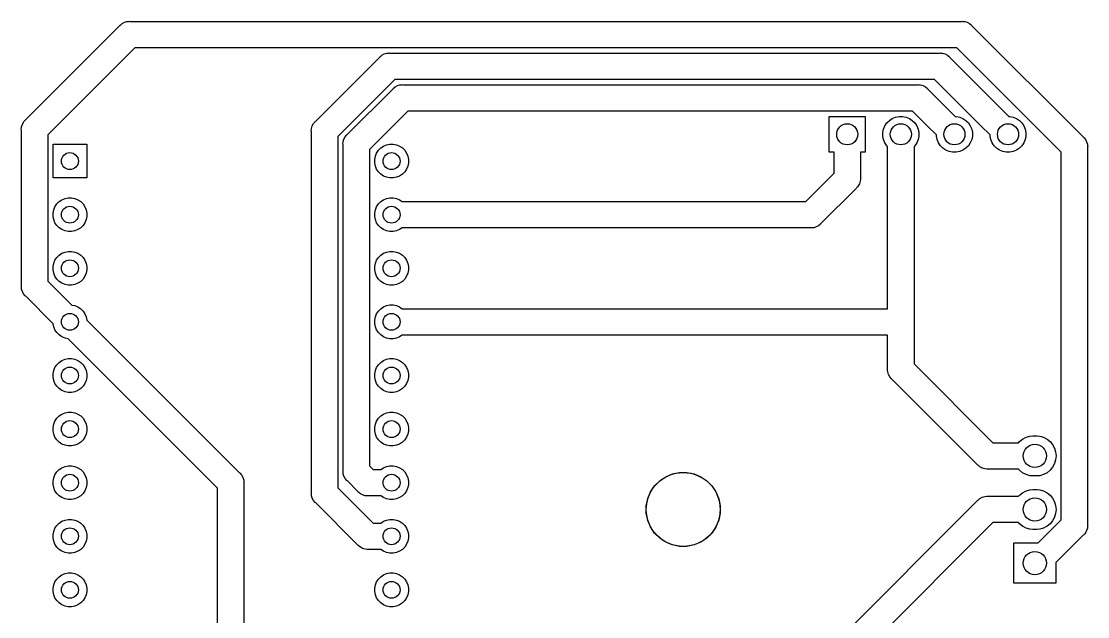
# Model space of a CAD drawing. Extents: x 146.1 to 198.1, y -114.3 to -60.7.
# Drawn here: x 147.6 to 198.1, y -88.9 to -60.7 of the extents above; entities that cross this region are included whole.
import ezdxf

# ---------------------------------------------------------------- set-up
doc = ezdxf.new("R2010")
doc.units = 0
doc.layers.add('BLACK', color=7, linetype='CONTINUOUS')

msp = doc.modelspace()

# ---------------------------------------------------------------- linework, layer by layer
at = {"layer": 'BLACK', "linetype": 'CONTINUOUS'}
for p, q in [((147.765, -65.3463), (152.216, -60.8947)), ((152.216, -60.8947), (152.236, -60.8709)), ((152.236, -60.8709), (152.284, -60.8317)), ((152.284, -60.8317), (152.331, -60.7928)), ((152.331, -60.7928), (152.44, -60.7348)), ((152.44, -60.7348), (152.557, -60.699)), ((152.44, -60.7348), (152.44, -60.7348)), ((152.557, -60.699), (152.649, -60.69)), ((152.649, -60.69), (152.68, -60.687)), ((152.649, -60.69), (152.649, -60.69)), ((152.68, -60.687), (152.711, -60.69)), ((152.711, -60.69), (192.107, -60.69)), ((192.107, -60.69), (192.138, -60.687)), ((192.138, -60.687), (192.169, -60.69)), ((192.169, -60.69), (192.169, -60.69)), ((192.169, -60.69), (192.261, -60.699)), ((192.261, -60.699), (192.378, -60.7348)), ((192.378, -60.7348), (192.487, -60.7928)), ((192.487, -60.7928), (192.582, -60.8709)), ((192.582, -60.8709), (192.602, -60.8948)), ((192.602, -60.8948), (197.875, -66.1684)), ((152.939, -61.94), (148.81, -66.0689)), ((191.879, -61.94), (152.939, -61.94)), ((196.83, -66.8909), (191.879, -61.94)), ((161.505, -65.421), (164.531, -62.3948)), ((164.531, -62.3948), (164.551, -62.3709)), ((164.551, -62.3709), (164.598, -62.3317)), ((164.598, -62.3317), (164.646, -62.2928)), ((164.646, -62.2928), (164.754, -62.2348)), ((164.754, -62.2348), (164.872, -62.199)), ((164.754, -62.2348), (164.754, -62.2348)), ((164.872, -62.199), (164.964, -62.19)), ((164.964, -62.19), (164.995, -62.187)), ((164.964, -62.19), (164.964, -62.19)), ((164.995, -62.187), (165.025, -62.19)), ((165.025, -62.19), (191.054, -62.19)), ((191.054, -62.19), (191.085, -62.187)), ((191.085, -62.187), (191.116, -62.19)), ((191.116, -62.19), (191.116, -62.19)), ((191.116, -62.19), (191.208, -62.199)), ((191.208, -62.199), (191.325, -62.2348)), ((191.325, -62.2348), (191.434, -62.2928)), ((191.434, -62.2928), (191.529, -62.3709)), ((191.529, -62.3709), (191.549, -62.3948)), ((191.549, -62.3948), (193.924, -64.7698)), ((165.254, -63.44), (162.55, -66.1436)), ((190.826, -63.44), (165.254, -63.44)), ((193.04, -65.6537), (190.826, -63.44)), ((163.005, -66.0423), (165.152, -63.8948)), ((165.152, -63.8948), (165.172, -63.8709)), ((165.172, -63.8709), (165.267, -63.7928)), ((165.267, -63.7928), (165.376, -63.7348)), ((165.376, -63.7348), (165.493, -63.699)), ((165.493, -63.699), (165.585, -63.69)), ((165.585, -63.69), (165.616, -63.687)), ((165.585, -63.69), (165.585, -63.69)), ((165.616, -63.687), (165.647, -63.69)), ((165.647, -63.69), (190.014, -63.69)), ((190.014, -63.69), (190.045, -63.687)), ((190.045, -63.687), (190.076, -63.69)), ((190.076, -63.69), (190.076, -63.69)), ((190.076, -63.69), (190.168, -63.699)), ((190.168, -63.699), (190.285, -63.7348)), ((190.285, -63.7348), (190.394, -63.7928)), ((190.394, -63.7928), (190.489, -63.8709)), ((190.489, -63.8709), (190.509, -63.8948)), ((190.509, -63.8948), (191.384, -64.7698)), ((165.875, -64.94), (164.05, -66.7649)), ((189.786, -64.94), (165.875, -64.94)), ((190.5, -65.6537), (189.786, -64.94)), ((191.384, -64.7698), (191.384, -64.7698)), ((191.384, -64.7698), (191.804, -65.19)), ((193.924, -64.7698), (193.924, -64.7698)), ((193.924, -64.7698), (194.344, -65.19)), ((147.569, -65.6875), (147.605, -65.5697)), ((147.605, -65.5697), (147.663, -65.4611)), ((147.663, -65.4611), (147.68, -65.4406)), ((147.68, -65.4406), (147.741, -65.3659)), ((147.741, -65.3659), (147.765, -65.3463)), ((161.309, -65.7622), (161.345, -65.6443)), ((161.345, -65.6443), (161.403, -65.5358)), ((161.403, -65.5358), (161.461, -65.4644)), ((161.461, -65.4644), (161.481, -65.4406)), ((161.481, -65.4406), (161.505, -65.421)), ((185.84, -66.89), (185.84, -65.19)), ((185.84, -65.19), (187.54, -65.19)), ((187.54, -65.19), (187.54, -66.89)), ((188.413, -65.7921), (188.477, -65.6374)), ((188.477, -65.6374), (188.57, -65.4982)), ((188.57, -65.4982), (188.688, -65.3798)), ((188.688, -65.3798), (188.827, -65.2867)), ((188.827, -65.2867), (188.982, -65.2227)), ((188.982, -65.2227), (189.146, -65.19)), ((189.146, -65.19), (189.314, -65.19)), ((189.314, -65.19), (189.478, -65.2227)), ((189.478, -65.2227), (189.633, -65.2867)), ((189.633, -65.2867), (189.772, -65.3798)), ((189.772, -65.3798), (189.89, -65.4982)), ((189.89, -65.4982), (189.983, -65.6374)), ((189.983, -65.6374), (190.047, -65.7921)), ((190.92, -66.0739), (190.5, -65.6537)), ((190.5, -65.6537), (190.5, -65.6537)), ((191.804, -65.19), (191.854, -65.19)), ((191.854, -65.19), (192.018, -65.2227)), ((192.018, -65.2227), (192.173, -65.2867)), ((192.173, -65.2867), (192.312, -65.3798)), ((192.312, -65.3798), (192.43, -65.4982)), ((192.43, -65.4982), (192.523, -65.6374)), ((192.523, -65.6374), (192.587, -65.7921)), ((193.46, -66.0739), (193.04, -65.6537)), ((193.04, -65.6537), (193.04, -65.6537)), ((194.344, -65.19), (194.394, -65.19)), ((194.394, -65.19), (194.558, -65.2227)), ((194.558, -65.2227), (194.713, -65.2867)), ((194.713, -65.2867), (194.852, -65.3798)), ((194.852, -65.3798), (194.97, -65.4982)), ((194.97, -65.4982), (195.063, -65.6374)), ((195.063, -65.6374), (195.127, -65.7921)), ((147.557, -65.81), (147.569, -65.6875)), ((147.56, -65.8407), (147.557, -65.81)), ((147.56, -73.2243), (147.56, -65.8407)), ((148.81, -66.0689), (148.81, -72.9961)), ((161.297, -65.8847), (161.309, -65.7622)), ((161.3, -65.9154), (161.297, -65.8847)), ((161.3, -83.0157), (161.3, -65.9154)), ((162.55, -66.1436), (162.55, -82.7875)), ((162.845, -66.2657), (162.903, -66.1571)), ((162.903, -66.1571), (162.961, -66.0858)), ((162.961, -66.0858), (162.981, -66.0619)), ((162.981, -66.0619), (163.005, -66.0423)), ((188.38, -65.9563), (188.413, -65.7921)), ((188.38, -66.1237), (188.38, -65.9563)), ((188.413, -66.2879), (188.38, -66.1237)), ((190.047, -65.7921), (190.08, -65.9563)), ((190.08, -66.1237), (190.047, -66.2879)), ((190.08, -65.9563), (190.08, -66.1237)), ((190.92, -66.1237), (190.92, -66.0739)), ((190.953, -66.2879), (190.92, -66.1237)), ((192.587, -65.7921), (192.62, -65.9563)), ((192.62, -66.1237), (192.587, -66.2879)), ((192.62, -65.9563), (192.62, -66.1237)), ((193.46, -66.1237), (193.46, -66.0739)), ((193.493, -66.2879), (193.46, -66.1237)), ((195.127, -65.7921), (195.16, -65.9563)), ((195.16, -66.1237), (195.127, -66.2879)), ((195.16, -65.9563), (195.16, -66.1237)), ((197.875, -66.1684), (197.899, -66.1879)), ((197.899, -66.1879), (197.919, -66.2118)), ((149.06, -68.11), (149.06, -66.51)), ((149.06, -66.51), (150.66, -66.51)), ((150.66, -66.51), (150.66, -68.11)), ((162.797, -66.506), (162.809, -66.3835)), ((162.8, -66.5367), (162.797, -66.506)), ((162.8, -81.9757), (162.8, -66.5367)), ((162.809, -66.3835), (162.845, -66.2657)), ((164.479, -66.8), (164.59, -66.6886)), ((164.59, -66.6886), (164.721, -66.601)), ((164.721, -66.601), (164.867, -66.5407)), ((164.867, -66.5407), (165.021, -66.51)), ((165.021, -66.51), (165.179, -66.51)), ((165.179, -66.51), (165.333, -66.5407)), ((165.333, -66.5407), (165.479, -66.601)), ((165.479, -66.601), (165.61, -66.6886)), ((165.61, -66.6886), (165.721, -66.8)), ((188.477, -66.4426), (188.413, -66.2879)), ((188.57, -66.5818), (188.477, -66.4426)), ((188.605, -66.6171), (188.57, -66.5818)), ((188.605, -74.305), (188.605, -66.6171)), ((189.89, -66.5818), (189.855, -66.6171)), ((189.855, -66.6171), (189.855, -74.8993)), ((189.983, -66.4426), (189.89, -66.5818)), ((190.047, -66.2879), (189.983, -66.4426)), ((191.017, -66.4426), (190.953, -66.2879)), ((191.11, -66.5818), (191.017, -66.4426)), ((191.228, -66.7002), (191.11, -66.5818)), ((192.43, -66.5818), (192.312, -66.7002)), ((192.523, -66.4426), (192.43, -66.5818)), ((192.587, -66.2879), (192.523, -66.4426)), ((193.557, -66.4426), (193.493, -66.2879)), ((193.65, -66.5818), (193.557, -66.4426)), ((193.768, -66.7002), (193.65, -66.5818)), ((194.97, -66.5818), (194.852, -66.7002)), ((195.063, -66.4426), (194.97, -66.5818)), ((195.127, -66.2879), (195.063, -66.4426)), ((197.919, -66.2118), (197.919, -66.2118)), ((197.919, -66.2118), (197.977, -66.2831)), ((197.977, -66.2831), (197.977, -66.2831)), ((197.977, -66.2831), (198.035, -66.3917)), ((198.035, -66.3917), (198.071, -66.5095)), ((198.071, -66.5095), (198.078, -66.5818)), ((198.078, -66.5818), (198.083, -66.632)), ((198.083, -66.632), (198.08, -66.6627)), ((198.08, -66.6627), (198.08, -84.5463)), ((164.05, -66.7649), (164.05, -81.7475)), ((164.3, -67.2312), (164.331, -67.0766)), ((164.331, -67.0766), (164.391, -66.9311)), ((164.391, -66.9311), (164.479, -66.8)), ((165.721, -66.8), (165.809, -66.9311)), ((165.809, -66.9311), (165.869, -67.0766)), ((165.869, -67.0766), (165.9, -67.2312)), ((186.065, -66.89), (185.84, -66.89)), ((186.065, -67.8811), (186.065, -66.89)), ((187.54, -66.89), (187.315, -66.89)), ((187.315, -66.89), (187.315, -68.1093)), ((191.367, -66.7933), (191.228, -66.7002)), ((191.522, -66.8573), (191.367, -66.7933)), ((191.686, -66.89), (191.522, -66.8573)), ((191.854, -66.89), (191.686, -66.89)), ((192.018, -66.8573), (191.854, -66.89)), ((192.173, -66.7933), (192.018, -66.8573)), ((192.312, -66.7002), (192.173, -66.7933)), ((193.907, -66.7933), (193.768, -66.7002)), ((194.062, -66.8573), (193.907, -66.7933)), ((194.226, -66.89), (194.062, -66.8573)), ((194.394, -66.89), (194.226, -66.89)), ((194.558, -66.8573), (194.394, -66.89)), ((194.713, -66.7933), (194.558, -66.8573)), ((194.852, -66.7002), (194.713, -66.7933)), ((196.83, -84.3181), (196.83, -66.8909)), ((164.3, -67.3888), (164.3, -67.2312)), ((164.331, -67.5434), (164.3, -67.3888)), ((164.391, -67.6889), (164.331, -67.5434)), ((164.479, -67.82), (164.391, -67.6889)), ((165.809, -67.6889), (165.721, -67.82)), ((165.869, -67.5434), (165.809, -67.6889)), ((165.9, -67.3888), (165.869, -67.5434)), ((165.9, -67.2312), (165.9, -67.3888)), ((150.66, -68.11), (149.06, -68.11)), ((164.59, -67.9314), (164.479, -67.82)), ((164.721, -68.019), (164.59, -67.9314)), ((164.867, -68.0793), (164.721, -68.019)), ((165.021, -68.11), (164.867, -68.0793)), ((165.179, -68.11), (165.021, -68.11)), ((165.333, -68.0793), (165.179, -68.11)), ((165.479, -68.019), (165.333, -68.0793)), ((165.61, -67.9314), (165.479, -68.019)), ((165.721, -67.82), (165.61, -67.9314)), ((184.721, -69.225), (186.065, -67.8811)), ((187.315, -68.1707), (187.306, -68.2625)), ((187.315, -68.1093), (187.318, -68.14)), ((187.318, -68.14), (187.315, -68.1707)), ((187.315, -68.1707), (187.315, -68.1707)), ((187.11, -68.6037), (185.444, -70.2702)), ((187.134, -68.5841), (187.11, -68.6037)), ((187.173, -68.5363), (187.134, -68.5841)), ((187.212, -68.4889), (187.173, -68.5363)), ((187.27, -68.3803), (187.212, -68.4889)), ((187.306, -68.2625), (187.27, -68.3803)), ((187.27, -68.3803), (187.27, -68.3803)), ((149.35, -69.2286), (149.481, -69.141)), ((149.481, -69.141), (149.627, -69.0807)), ((149.627, -69.0807), (149.781, -69.05)), ((149.781, -69.05), (149.939, -69.05)), ((149.939, -69.05), (150.093, -69.0807)), ((150.093, -69.0807), (150.239, -69.141)), ((150.239, -69.141), (150.37, -69.2286)), ((164.59, -69.2286), (164.721, -69.141)), ((164.721, -69.141), (164.867, -69.0807)), ((164.867, -69.0807), (165.021, -69.05)), ((165.021, -69.05), (165.179, -69.05)), ((165.179, -69.05), (165.333, -69.0807)), ((165.333, -69.0807), (165.479, -69.141)), ((165.479, -69.141), (165.605, -69.225)), ((149.06, -69.7712), (149.091, -69.6166)), ((149.091, -69.6166), (149.151, -69.4711)), ((149.151, -69.4711), (149.239, -69.34)), ((149.239, -69.34), (149.35, -69.2286)), ((150.37, -69.2286), (150.481, -69.34)), ((150.481, -69.34), (150.569, -69.4711)), ((150.569, -69.4711), (150.629, -69.6166)), ((150.629, -69.6166), (150.66, -69.7712)), ((164.3, -69.7712), (164.331, -69.6166)), ((164.331, -69.6166), (164.391, -69.4711)), ((164.391, -69.4711), (164.479, -69.34)), ((164.479, -69.34), (164.59, -69.2286)), ((165.605, -69.225), (184.721, -69.225)), ((149.06, -69.9288), (149.06, -69.7712)), ((149.091, -70.0834), (149.06, -69.9288)), ((149.151, -70.2289), (149.091, -70.0834)), ((149.239, -70.36), (149.151, -70.2289)), ((150.569, -70.2289), (150.481, -70.36)), ((150.629, -70.0834), (150.569, -70.2289)), ((150.66, -69.9288), (150.629, -70.0834)), ((150.66, -69.7712), (150.66, -69.9288)), ((164.3, -69.9288), (164.3, -69.7712)), ((164.331, -70.0834), (164.3, -69.9288)), ((164.391, -70.2289), (164.331, -70.0834)), ((164.479, -70.36), (164.391, -70.2289)), ((149.35, -70.4714), (149.239, -70.36)), ((149.481, -70.559), (149.35, -70.4714)), ((149.627, -70.6193), (149.481, -70.559)), ((149.781, -70.65), (149.627, -70.6193)), ((149.939, -70.65), (149.781, -70.65)), ((150.093, -70.6193), (149.939, -70.65)), ((150.239, -70.559), (150.093, -70.6193)), ((150.37, -70.4714), (150.239, -70.559)), ((150.481, -70.36), (150.37, -70.4714)), ((164.59, -70.4714), (164.479, -70.36)), ((164.721, -70.559), (164.59, -70.4714)), ((164.867, -70.6193), (164.721, -70.559)), ((165.021, -70.65), (164.867, -70.6193)), ((165.179, -70.65), (165.021, -70.65)), ((165.333, -70.6193), (165.179, -70.65)), ((165.479, -70.559), (165.333, -70.6193)), ((165.605, -70.475), (165.479, -70.559)), ((184.949, -70.475), (165.605, -70.475)), ((184.98, -70.478), (184.949, -70.475)), ((185.011, -70.475), (184.98, -70.478)), ((185.103, -70.466), (185.011, -70.475)), ((185.011, -70.475), (185.011, -70.475)), ((185.22, -70.4302), (185.103, -70.466)), ((185.329, -70.3722), (185.22, -70.4302)), ((185.424, -70.2941), (185.329, -70.3722)), ((185.444, -70.2702), (185.424, -70.2941)), ((149.35, -71.7686), (149.481, -71.681)), ((149.481, -71.681), (149.627, -71.6207)), ((149.627, -71.6207), (149.781, -71.59)), ((149.781, -71.59), (149.939, -71.59)), ((149.939, -71.59), (150.093, -71.6207)), ((150.093, -71.6207), (150.239, -71.681)), ((150.239, -71.681), (150.37, -71.7686)), ((164.59, -71.7686), (164.721, -71.681)), ((164.721, -71.681), (164.867, -71.6207)), ((164.867, -71.6207), (165.021, -71.59)), ((165.021, -71.59), (165.179, -71.59)), ((165.179, -71.59), (165.333, -71.6207)), ((165.333, -71.6207), (165.479, -71.681)), ((165.479, -71.681), (165.61, -71.7686)), ((149.06, -72.3112), (149.091, -72.1566)), ((149.091, -72.1566), (149.151, -72.0111)), ((149.151, -72.0111), (149.239, -71.88)), ((149.239, -71.88), (149.35, -71.7686)), ((150.37, -71.7686), (150.481, -71.88)), ((150.481, -71.88), (150.569, -72.0111)), ((150.569, -72.0111), (150.629, -72.1566)), ((150.629, -72.1566), (150.66, -72.3112)), ((164.3, -72.3112), (164.331, -72.1566)), ((164.331, -72.1566), (164.391, -72.0111)), ((164.391, -72.0111), (164.479, -71.88)), ((164.479, -71.88), (164.59, -71.7686)), ((165.61, -71.7686), (165.721, -71.88)), ((165.721, -71.88), (165.809, -72.0111)), ((165.809, -72.0111), (165.869, -72.1566)), ((165.869, -72.1566), (165.9, -72.3112)), ((149.06, -72.4688), (149.06, -72.3112)), ((149.091, -72.6234), (149.06, -72.4688)), ((149.151, -72.7689), (149.091, -72.6234)), ((150.629, -72.6234), (150.569, -72.7689)), ((150.66, -72.4688), (150.629, -72.6234)), ((150.66, -72.3112), (150.66, -72.4688)), ((164.3, -72.4688), (164.3, -72.3112)), ((164.331, -72.6234), (164.3, -72.4688)), ((164.391, -72.7689), (164.331, -72.6234)), ((165.869, -72.6234), (165.809, -72.7689)), ((165.9, -72.4688), (165.869, -72.6234)), ((165.9, -72.3112), (165.9, -72.4688)), ((147.557, -73.255), (147.56, -73.2243)), ((147.56, -73.2857), (147.557, -73.255)), ((148.81, -72.9961), (149.945, -74.1313)), ((149.239, -72.9), (149.151, -72.7689)), ((149.35, -73.0114), (149.239, -72.9)), ((149.481, -73.099), (149.35, -73.0114)), ((149.627, -73.1593), (149.481, -73.099)), ((149.781, -73.19), (149.627, -73.1593)), ((149.939, -73.19), (149.781, -73.19)), ((150.093, -73.1593), (149.939, -73.19)), ((150.239, -73.099), (150.093, -73.1593)), ((150.37, -73.0114), (150.239, -73.099)), ((150.481, -72.9), (150.37, -73.0114)), ((150.569, -72.7689), (150.481, -72.9)), ((164.479, -72.9), (164.391, -72.7689)), ((164.59, -73.0114), (164.479, -72.9)), ((164.721, -73.099), (164.59, -73.0114)), ((164.867, -73.1593), (164.721, -73.099)), ((165.021, -73.19), (164.867, -73.1593)), ((165.179, -73.19), (165.021, -73.19)), ((165.333, -73.1593), (165.179, -73.19)), ((165.479, -73.099), (165.333, -73.1593)), ((165.61, -73.0114), (165.479, -73.099)), ((165.721, -72.9), (165.61, -73.0114)), ((165.809, -72.7689), (165.721, -72.9)), ((147.569, -73.3775), (147.56, -73.2857)), ((147.56, -73.2857), (147.56, -73.2857)), ((147.605, -73.4953), (147.569, -73.3775)), ((147.663, -73.6039), (147.605, -73.4953)), ((147.741, -73.6991), (147.663, -73.6039)), ((147.765, -73.7187), (147.741, -73.6991)), ((149.061, -75.0151), (147.765, -73.7187)), ((149.945, -74.1313), (150.093, -74.1607)), ((150.093, -74.1607), (150.239, -74.221)), ((150.239, -74.221), (150.37, -74.3086)), ((164.59, -74.3086), (164.721, -74.221)), ((164.721, -74.221), (164.867, -74.1607)), ((164.867, -74.1607), (165.021, -74.13)), ((165.021, -74.13), (165.179, -74.13)), ((165.179, -74.13), (165.333, -74.1607)), ((165.333, -74.1607), (165.479, -74.221)), ((165.479, -74.221), (165.605, -74.305)), ((150.37, -74.3086), (150.481, -74.42)), ((150.481, -74.42), (150.569, -74.5511)), ((150.569, -74.5511), (150.629, -74.6966)), ((150.629, -74.6966), (150.659, -74.8449)), ((164.3, -74.8512), (164.331, -74.6966)), ((164.331, -74.6966), (164.391, -74.5511)), ((164.391, -74.5511), (164.479, -74.42)), ((164.479, -74.42), (164.59, -74.3086)), ((165.605, -74.305), (188.605, -74.305)), ((149.091, -75.1634), (149.061, -75.0151)), ((149.151, -75.3089), (149.091, -75.1634)), ((150.659, -74.8449), (157.9, -82.0863)), ((164.3, -75.0088), (164.3, -74.8512)), ((164.331, -75.1634), (164.3, -75.0088)), ((164.391, -75.3089), (164.331, -75.1634)), ((189.855, -74.8993), (189.858, -74.93)), ((189.858, -74.93), (189.855, -74.9607)), ((189.855, -74.9607), (189.855, -76.9211)), ((149.239, -75.44), (149.151, -75.3089)), ((149.35, -75.5514), (149.239, -75.44)), ((149.481, -75.639), (149.35, -75.5514)), ((149.627, -75.6993), (149.481, -75.639)), ((149.775, -75.7287), (149.627, -75.6993)), ((156.855, -82.8089), (149.775, -75.7287)), ((164.479, -75.44), (164.391, -75.3089)), ((164.59, -75.5514), (164.479, -75.44)), ((164.721, -75.639), (164.59, -75.5514)), ((164.867, -75.6993), (164.721, -75.639)), ((165.021, -75.73), (164.867, -75.6993)), ((165.179, -75.73), (165.021, -75.73)), ((165.333, -75.6993), (165.179, -75.73)), ((165.479, -75.639), (165.333, -75.6993)), ((165.605, -75.555), (165.479, -75.639)), ((188.605, -75.555), (165.605, -75.555)), ((188.605, -77.1493), (188.605, -75.555)), ((149.35, -76.8486), (149.481, -76.761)), ((149.481, -76.761), (149.627, -76.7007)), ((149.627, -76.7007), (149.781, -76.67)), ((149.781, -76.67), (149.939, -76.67)), ((149.939, -76.67), (150.093, -76.7007)), ((150.093, -76.7007), (150.239, -76.761)), ((150.239, -76.761), (150.37, -76.8486)), ((164.59, -76.8486), (164.721, -76.761)), ((164.721, -76.761), (164.867, -76.7007)), ((164.867, -76.7007), (165.021, -76.67)), ((165.021, -76.67), (165.179, -76.67)), ((165.179, -76.67), (165.333, -76.7007)), ((165.333, -76.7007), (165.479, -76.761)), ((165.479, -76.761), (165.61, -76.8486)), ((149.06, -77.3912), (149.091, -77.2366)), ((149.091, -77.2366), (149.151, -77.0911)), ((149.151, -77.0911), (149.239, -76.96)), ((149.239, -76.96), (149.35, -76.8486)), ((150.37, -76.8486), (150.481, -76.96)), ((150.481, -76.96), (150.569, -77.0911)), ((150.569, -77.0911), (150.629, -77.2366)), ((150.629, -77.2366), (150.66, -77.3912)), ((164.3, -77.3912), (164.331, -77.2366)), ((164.331, -77.2366), (164.391, -77.0911)), ((164.391, -77.0911), (164.479, -76.96)), ((164.479, -76.96), (164.59, -76.8486)), ((165.61, -76.8486), (165.721, -76.96)), ((165.721, -76.96), (165.809, -77.0911)), ((165.809, -77.0911), (165.869, -77.2366)), ((165.869, -77.2366), (165.9, -77.3912)), ((188.602, -77.18), (188.605, -77.1493)), ((188.605, -77.2107), (188.602, -77.18)), ((188.614, -77.3025), (188.605, -77.2107)), ((188.65, -77.4203), (188.614, -77.3025)), ((189.855, -76.9211), (193.589, -80.655)), ((149.06, -77.5488), (149.06, -77.3912)), ((149.091, -77.7034), (149.06, -77.5488)), ((149.151, -77.8489), (149.091, -77.7034)), ((150.629, -77.7034), (150.569, -77.8489)), ((150.66, -77.5488), (150.629, -77.7034)), ((150.66, -77.3912), (150.66, -77.5488)), ((164.3, -77.5488), (164.3, -77.3912)), ((164.331, -77.7034), (164.3, -77.5488)), ((164.391, -77.8489), (164.331, -77.7034)), ((165.869, -77.7034), (165.809, -77.8489)), ((165.9, -77.5488), (165.869, -77.7034)), ((165.9, -77.3912), (165.9, -77.5488)), ((188.708, -77.5289), (188.65, -77.4203)), ((188.786, -77.6241), (188.708, -77.5289)), ((188.81, -77.6437), (188.786, -77.6241)), ((192.866, -81.7002), (188.81, -77.6437)), ((149.239, -77.98), (149.151, -77.8489)), ((149.35, -78.0914), (149.239, -77.98)), ((149.481, -78.179), (149.35, -78.0914)), ((149.627, -78.2393), (149.481, -78.179)), ((149.781, -78.27), (149.627, -78.2393)), ((149.939, -78.27), (149.781, -78.27)), ((150.093, -78.2393), (149.939, -78.27)), ((150.239, -78.179), (150.093, -78.2393)), ((150.37, -78.0914), (150.239, -78.179)), ((150.481, -77.98), (150.37, -78.0914)), ((150.569, -77.8489), (150.481, -77.98)), ((164.479, -77.98), (164.391, -77.8489)), ((164.59, -78.0914), (164.479, -77.98)), ((164.721, -78.179), (164.59, -78.0914)), ((164.867, -78.2393), (164.721, -78.179)), ((165.021, -78.27), (164.867, -78.2393)), ((165.179, -78.27), (165.021, -78.27)), ((165.333, -78.2393), (165.179, -78.27)), ((165.479, -78.179), (165.333, -78.2393)), ((165.61, -78.0914), (165.479, -78.179)), ((165.721, -77.98), (165.61, -78.0914)), ((165.809, -77.8489), (165.721, -77.98)), ((149.35, -79.3886), (149.481, -79.301)), ((149.481, -79.301), (149.627, -79.2407)), ((149.627, -79.2407), (149.781, -79.21)), ((149.781, -79.21), (149.939, -79.21)), ((149.939, -79.21), (150.093, -79.2407)), ((150.093, -79.2407), (150.239, -79.301)), ((150.239, -79.301), (150.37, -79.3886)), ((164.59, -79.3886), (164.721, -79.301)), ((164.721, -79.301), (164.867, -79.2407)), ((164.867, -79.2407), (165.021, -79.21)), ((165.021, -79.21), (165.179, -79.21)), ((165.179, -79.21), (165.333, -79.2407)), ((165.333, -79.2407), (165.479, -79.301)), ((165.479, -79.301), (165.61, -79.3886)), ((149.06, -79.9312), (149.091, -79.7766)), ((149.091, -79.7766), (149.151, -79.6311)), ((149.151, -79.6311), (149.239, -79.5)), ((149.239, -79.5), (149.35, -79.3886)), ((150.37, -79.3886), (150.481, -79.5)), ((150.481, -79.5), (150.569, -79.6311)), ((150.569, -79.6311), (150.629, -79.7766)), ((150.629, -79.7766), (150.66, -79.9312)), ((164.3, -79.9312), (164.331, -79.7766)), ((164.331, -79.7766), (164.391, -79.6311)), ((164.391, -79.6311), (164.479, -79.5)), ((164.479, -79.5), (164.59, -79.3886)), ((165.61, -79.3886), (165.721, -79.5)), ((165.721, -79.5), (165.809, -79.6311)), ((165.809, -79.6311), (165.869, -79.7766)), ((165.869, -79.7766), (165.9, -79.9312)), ((149.06, -80.0888), (149.06, -79.9312)), ((149.091, -80.2434), (149.06, -80.0888)), ((149.151, -80.3889), (149.091, -80.2434)), ((150.629, -80.2434), (150.569, -80.3889)), ((150.66, -80.0888), (150.629, -80.2434)), ((150.66, -79.9312), (150.66, -80.0888)), ((164.3, -80.0888), (164.3, -79.9312)), ((164.331, -80.2434), (164.3, -80.0888)), ((164.391, -80.3889), (164.331, -80.2434)), ((165.869, -80.2434), (165.809, -80.3889)), ((165.9, -80.0888), (165.869, -80.2434)), ((165.9, -79.9312), (165.9, -80.0888)), ((195.346, -80.3413), (195.486, -80.3275)), ((195.486, -80.3275), (195.674, -80.3275)), ((195.674, -80.3275), (195.814, -80.3413)), ((149.239, -80.52), (149.151, -80.3889)), ((149.35, -80.6314), (149.239, -80.52)), ((149.481, -80.719), (149.35, -80.6314)), ((149.627, -80.7793), (149.481, -80.719)), ((149.781, -80.81), (149.627, -80.7793)), ((149.939, -80.81), (149.781, -80.81)), ((150.093, -80.7793), (149.939, -80.81)), ((150.239, -80.719), (150.093, -80.7793)), ((150.37, -80.6314), (150.239, -80.719)), ((150.481, -80.52), (150.37, -80.6314)), ((150.569, -80.3889), (150.481, -80.52)), ((164.479, -80.52), (164.391, -80.3889)), ((164.59, -80.6314), (164.479, -80.52)), ((164.721, -80.719), (164.59, -80.6314)), ((164.867, -80.7793), (164.721, -80.719)), ((165.021, -80.81), (164.867, -80.7793)), ((165.179, -80.81), (165.021, -80.81)), ((165.333, -80.7793), (165.179, -80.81)), ((165.479, -80.719), (165.333, -80.7793)), ((165.61, -80.6314), (165.479, -80.719)), ((165.721, -80.52), (165.61, -80.6314)), ((165.809, -80.3889), (165.721, -80.52)), ((193.589, -80.655), (194.813, -80.655)), ((194.813, -80.655), (194.856, -80.6032)), ((194.856, -80.6032), (195.001, -80.4842)), ((195.001, -80.4842), (195.166, -80.3957)), ((195.166, -80.3957), (195.346, -80.3413)), ((195.814, -80.3413), (195.994, -80.3957)), ((195.994, -80.3957), (196.159, -80.4842)), ((196.159, -80.4842), (196.304, -80.6032)), ((196.304, -80.6032), (196.423, -80.7483)), ((196.423, -80.7483), (196.512, -80.9137)), ((196.512, -80.9137), (196.566, -81.0933)), ((196.566, -81.0933), (196.585, -81.28)), ((196.585, -81.28), (196.566, -81.4667)), ((149.35, -81.9286), (149.481, -81.841)), ((149.481, -81.841), (149.627, -81.7807)), ((149.627, -81.7807), (149.781, -81.75)), ((149.781, -81.75), (149.939, -81.75)), ((149.939, -81.75), (150.093, -81.7807)), ((150.093, -81.7807), (150.239, -81.841)), ((150.239, -81.841), (150.37, -81.9286)), ((164.05, -81.7475), (164.228, -81.925)), ((164.595, -81.925), (164.721, -81.841)), ((164.721, -81.841), (164.867, -81.7807)), ((164.867, -81.7807), (165.021, -81.75)), ((165.021, -81.75), (165.179, -81.75)), ((165.179, -81.75), (165.333, -81.7807)), ((165.333, -81.7807), (165.479, -81.841)), ((165.479, -81.841), (165.61, -81.9286)), ((192.886, -81.7241), (192.866, -81.7002)), ((192.91, -81.7436), (192.886, -81.7241)), ((192.91, -81.7437), (192.91, -81.7436)), ((192.981, -81.8022), (192.91, -81.7437)), ((193.039, -81.8332), (192.981, -81.8022)), ((193.09, -81.8602), (193.039, -81.8332)), ((196.423, -81.8117), (196.304, -81.9568)), ((196.512, -81.6463), (196.423, -81.8117)), ((196.566, -81.4667), (196.512, -81.6463)), ((149.06, -82.4712), (149.091, -82.3166)), ((149.091, -82.3166), (149.151, -82.1711)), ((149.151, -82.1711), (149.239, -82.04)), ((149.239, -82.04), (149.35, -81.9286)), ((150.37, -81.9286), (150.481, -82.04)), ((150.481, -82.04), (150.569, -82.1711)), ((150.569, -82.1711), (150.629, -82.3166)), ((150.629, -82.3166), (150.66, -82.4712)), ((157.9, -82.0863), (157.924, -82.1059)), ((157.924, -82.1059), (157.963, -82.1537)), ((157.963, -82.1537), (158.002, -82.2011)), ((158.002, -82.2011), (158.002, -82.2011)), ((158.002, -82.2011), (158.06, -82.3097)), ((158.06, -82.3097), (158.096, -82.4275)), ((162.797, -82.0064), (162.8, -81.9757)), ((162.8, -82.0371), (162.797, -82.0064)), ((162.809, -82.1289), (162.8, -82.0371)), ((162.8, -82.0371), (162.8, -82.0371)), ((162.845, -82.2467), (162.809, -82.1289)), ((162.903, -82.3553), (162.845, -82.2467)), ((162.981, -82.4504), (162.903, -82.3553)), ((164.228, -81.925), (164.595, -81.925)), ((165.61, -81.9286), (165.721, -82.04)), ((165.721, -82.04), (165.809, -82.1711)), ((165.809, -82.1711), (165.869, -82.3166)), ((165.869, -82.3166), (165.9, -82.4712)), ((177.804, -82.4607), (178.091, -82.2692)), ((178.091, -82.2692), (178.41, -82.1373)), ((178.41, -82.1373), (178.748, -82.07)), ((178.748, -82.07), (179.092, -82.07)), ((179.092, -82.07), (179.43, -82.1373)), ((179.43, -82.1373), (179.749, -82.2692)), ((179.749, -82.2692), (180.036, -82.4607)), ((193.207, -81.896), (193.09, -81.8602)), ((193.299, -81.905), (193.207, -81.896)), ((193.33, -81.908), (193.299, -81.905)), ((193.299, -81.905), (193.299, -81.905)), ((193.361, -81.905), (193.33, -81.908)), ((194.813, -81.905), (193.361, -81.905)), ((194.856, -81.9568), (194.813, -81.905)), ((195.001, -82.0758), (194.856, -81.9568)), ((195.166, -82.1643), (195.001, -82.0758)), ((195.346, -82.2187), (195.166, -82.1643)), ((195.486, -82.2325), (195.346, -82.2187)), ((195.674, -82.2325), (195.486, -82.2325)), ((195.814, -82.2187), (195.674, -82.2325)), ((195.994, -82.1643), (195.814, -82.2187)), ((196.159, -82.0758), (195.994, -82.1643)), ((196.304, -81.9568), (196.159, -82.0758)), ((149.06, -82.6288), (149.06, -82.4712)), ((149.091, -82.7834), (149.06, -82.6288)), ((149.151, -82.9289), (149.091, -82.7834)), ((150.629, -82.7834), (150.569, -82.9289)), ((150.66, -82.6288), (150.629, -82.7834)), ((150.66, -82.4712), (150.66, -82.6288)), ((156.855, -97.6983), (156.855, -82.8089)), ((158.096, -82.4275), (158.105, -82.5193)), ((158.105, -82.5193), (158.105, -82.5193)), ((158.105, -82.5193), (158.108, -82.55)), ((158.108, -82.55), (158.105, -82.5807)), ((158.105, -82.5807), (158.105, -97.4701)), ((162.55, -82.7875), (164.228, -84.465)), ((163.005, -82.47), (162.981, -82.4504)), ((163.505, -82.9702), (163.005, -82.47)), ((165.869, -82.7834), (165.809, -82.9289)), ((165.9, -82.6288), (165.869, -82.7834)), ((165.9, -82.4712), (165.9, -82.6288)), ((177.369, -82.9911), (177.561, -82.7044)), ((177.561, -82.7044), (177.804, -82.4607)), ((180.036, -82.4607), (180.279, -82.7044)), ((180.279, -82.7044), (180.471, -82.9911)), ((149.239, -83.06), (149.151, -82.9289)), ((149.35, -83.1714), (149.239, -83.06)), ((149.481, -83.259), (149.35, -83.1714)), ((149.627, -83.3193), (149.481, -83.259)), ((149.781, -83.35), (149.627, -83.3193)), ((149.939, -83.35), (149.781, -83.35)), ((150.093, -83.3193), (149.939, -83.35)), ((150.239, -83.259), (150.093, -83.3193)), ((150.37, -83.1714), (150.239, -83.259)), ((150.481, -83.06), (150.37, -83.1714)), ((150.569, -82.9289), (150.481, -83.06)), ((161.297, -83.0464), (161.3, -83.0157)), ((161.3, -83.0771), (161.297, -83.0464)), ((161.309, -83.1689), (161.3, -83.0771)), ((161.3, -83.0771), (161.3, -83.0771)), ((161.345, -83.2867), (161.309, -83.1689)), ((161.403, -83.3953), (161.345, -83.2867)), ((163.525, -82.9941), (163.505, -82.9702)), ((163.548, -83.0137), (163.525, -82.9941)), ((163.62, -83.0722), (163.548, -83.0137)), ((163.728, -83.1302), (163.62, -83.0722)), ((163.62, -83.0722), (163.62, -83.0722)), ((163.846, -83.166), (163.728, -83.1302)), ((163.938, -83.175), (163.846, -83.166)), ((163.969, -83.178), (163.938, -83.175)), ((163.938, -83.175), (163.938, -83.175)), ((163.999, -83.175), (163.969, -83.178)), ((164.595, -83.175), (163.999, -83.175)), ((164.721, -83.259), (164.595, -83.175)), ((164.867, -83.3193), (164.721, -83.259)), ((165.021, -83.35), (164.867, -83.3193)), ((165.179, -83.35), (165.021, -83.35)), ((165.333, -83.3193), (165.179, -83.35)), ((165.479, -83.259), (165.333, -83.3193)), ((165.61, -83.1714), (165.479, -83.259)), ((165.721, -83.06), (165.61, -83.1714)), ((165.809, -82.9289), (165.721, -83.06)), ((177.17, -83.6476), (177.237, -83.3095)), ((177.237, -83.3095), (177.369, -82.9911)), ((180.471, -82.9911), (180.603, -83.3095)), ((180.603, -83.3095), (180.67, -83.6476)), ((192.886, -83.3759), (192.91, -83.3564)), ((192.91, -83.3563), (192.981, -83.2978)), ((192.91, -83.3564), (192.91, -83.3563)), ((192.981, -83.2978), (193.09, -83.2398)), ((193.09, -83.2398), (193.207, -83.204)), ((193.09, -83.2398), (193.09, -83.2398)), ((193.207, -83.204), (193.299, -83.195)), ((193.299, -83.195), (193.33, -83.192)), ((193.299, -83.195), (193.299, -83.195)), ((193.33, -83.192), (193.361, -83.195)), ((193.361, -83.195), (194.813, -83.195)), ((194.813, -83.195), (194.856, -83.1432)), ((194.856, -83.1432), (195.001, -83.0242)), ((195.001, -83.0242), (195.166, -82.9357)), ((195.166, -82.9357), (195.346, -82.8813)), ((195.346, -82.8813), (195.486, -82.8675)), ((195.486, -82.8675), (195.674, -82.8675)), ((195.674, -82.8675), (195.814, -82.8813)), ((195.814, -82.8813), (195.994, -82.9357)), ((195.994, -82.9357), (196.159, -83.0242)), ((196.159, -83.0242), (196.304, -83.1432)), ((196.304, -83.1432), (196.423, -83.2883)), ((196.423, -83.2883), (196.512, -83.4537)), ((161.481, -83.4904), (161.403, -83.3953)), ((161.505, -83.51), (161.481, -83.4904)), ((163.505, -85.5102), (161.505, -83.51)), ((177.17, -83.9924), (177.17, -83.6476)), ((178.65, -97.6163), (192.866, -83.3998)), ((180.67, -83.6476), (180.67, -83.9924)), ((192.866, -83.3998), (192.886, -83.3759)), ((196.512, -83.4537), (196.566, -83.6333)), ((196.566, -83.6333), (196.585, -83.82)), ((196.585, -83.82), (196.566, -84.0067)), ((149.481, -84.381), (149.627, -84.3207)), ((149.627, -84.3207), (149.781, -84.29)), ((149.781, -84.29), (149.939, -84.29)), ((149.939, -84.29), (150.093, -84.3207)), ((150.093, -84.3207), (150.239, -84.381)), ((164.721, -84.381), (164.867, -84.3207)), ((164.867, -84.3207), (165.021, -84.29)), ((165.021, -84.29), (165.179, -84.29)), ((165.179, -84.29), (165.333, -84.3207)), ((165.333, -84.3207), (165.479, -84.381)), ((177.237, -84.3305), (177.17, -83.9924)), ((177.369, -84.6489), (177.237, -84.3305)), ((180.603, -84.3305), (180.471, -84.6489)), ((180.67, -83.9924), (180.603, -84.3305)), ((195.741, -85.4075), (196.83, -84.3181)), ((196.423, -84.3517), (196.304, -84.4968)), ((196.512, -84.1863), (196.423, -84.3517)), ((196.566, -84.0067), (196.512, -84.1863)), ((149.06, -85.0112), (149.091, -84.8566)), ((149.091, -84.8566), (149.151, -84.7111)), ((149.151, -84.7111), (149.239, -84.58)), ((149.239, -84.58), (149.35, -84.4686)), ((149.35, -84.4686), (149.481, -84.381)), ((150.239, -84.381), (150.37, -84.4686)), ((150.37, -84.4686), (150.481, -84.58)), ((150.481, -84.58), (150.569, -84.7111)), ((150.569, -84.7111), (150.629, -84.8566)), ((150.629, -84.8566), (150.66, -85.0112)), ((164.228, -84.465), (164.595, -84.465)), ((164.595, -84.465), (164.721, -84.381)), ((165.479, -84.381), (165.61, -84.4686)), ((165.61, -84.4686), (165.721, -84.58)), ((165.721, -84.58), (165.809, -84.7111)), ((165.809, -84.7111), (165.869, -84.8566)), ((165.869, -84.8566), (165.9, -85.0112)), ((177.561, -84.9356), (177.369, -84.6489)), ((193.589, -84.445), (179.695, -98.3389)), ((180.471, -84.6489), (180.279, -84.9356)), ((194.813, -84.445), (193.589, -84.445)), ((194.856, -84.4968), (194.813, -84.445)), ((195.001, -84.6158), (194.856, -84.4968)), ((195.166, -84.7043), (195.001, -84.6158)), ((195.346, -84.7587), (195.166, -84.7043)), ((195.486, -84.7725), (195.346, -84.7587)), ((195.674, -84.7725), (195.486, -84.7725)), ((195.814, -84.7587), (195.674, -84.7725)), ((195.994, -84.7043), (195.814, -84.7587)), ((196.159, -84.6158), (195.994, -84.7043)), ((196.304, -84.4968), (196.159, -84.6158)), ((198.035, -84.8173), (197.977, -84.9259)), ((198.071, -84.6995), (198.035, -84.8173)), ((198.035, -84.8173), (198.035, -84.8173)), ((198.08, -84.6077), (198.071, -84.6995)), ((198.08, -84.5463), (198.083, -84.577)), ((198.083, -84.577), (198.08, -84.6077)), ((198.08, -84.6077), (198.08, -84.6077)), ((149.06, -85.1688), (149.06, -85.0112)), ((149.091, -85.3234), (149.06, -85.1688)), ((149.151, -85.4689), (149.091, -85.3234)), ((150.629, -85.3234), (150.569, -85.4689)), ((150.66, -85.1688), (150.629, -85.3234)), ((150.66, -85.0112), (150.66, -85.1688)), ((165.869, -85.3234), (165.809, -85.4689)), ((165.9, -85.1688), (165.869, -85.3234)), ((165.9, -85.0112), (165.9, -85.1688)), ((177.804, -85.1793), (177.561, -84.9356)), ((178.091, -85.3708), (177.804, -85.1793)), ((178.41, -85.5027), (178.091, -85.3708)), ((179.749, -85.3708), (179.43, -85.5027)), ((180.036, -85.1793), (179.749, -85.3708)), ((180.279, -84.9356), (180.036, -85.1793)), ((197.875, -85.0406), (196.58, -86.3359)), ((197.899, -85.0211), (197.875, -85.0406)), ((197.943, -84.9675), (197.899, -85.0211)), ((197.977, -84.9259), (197.943, -84.9675)), ((149.239, -85.6), (149.151, -85.4689)), ((149.35, -85.7114), (149.239, -85.6)), ((149.481, -85.799), (149.35, -85.7114)), ((149.627, -85.8593), (149.481, -85.799)), ((149.781, -85.89), (149.627, -85.8593)), ((149.939, -85.89), (149.781, -85.89)), ((150.093, -85.8593), (149.939, -85.89)), ((150.239, -85.799), (150.093, -85.8593)), ((150.37, -85.7114), (150.239, -85.799)), ((150.481, -85.6), (150.37, -85.7114)), ((150.569, -85.4689), (150.481, -85.6)), ((163.525, -85.5341), (163.505, -85.5102)), ((163.62, -85.6122), (163.525, -85.5341)), ((163.728, -85.6702), (163.62, -85.6122)), ((163.846, -85.706), (163.728, -85.6702)), ((163.938, -85.715), (163.846, -85.706)), ((163.969, -85.718), (163.938, -85.715)), ((163.938, -85.715), (163.938, -85.715)), ((163.999, -85.715), (163.969, -85.718)), ((164.595, -85.715), (163.999, -85.715)), ((164.721, -85.799), (164.595, -85.715)), ((164.867, -85.8593), (164.721, -85.799)), ((165.021, -85.89), (164.867, -85.8593)), ((165.179, -85.89), (165.021, -85.89)), ((165.333, -85.8593), (165.179, -85.89)), ((165.479, -85.799), (165.333, -85.8593)), ((165.61, -85.7114), (165.479, -85.799)), ((165.721, -85.6), (165.61, -85.7114)), ((165.809, -85.4689), (165.721, -85.6)), ((178.748, -85.57), (178.41, -85.5027)), ((179.092, -85.57), (178.748, -85.57)), ((179.43, -85.5027), (179.092, -85.57)), ((194.58, -87.3125), (194.58, -85.4075)), ((194.58, -85.4075), (195.741, -85.4075)), ((196.58, -86.3359), (196.58, -87.3125)), ((149.481, -86.921), (149.627, -86.8607)), ((149.627, -86.8607), (149.781, -86.83)), ((149.781, -86.83), (149.939, -86.83)), ((149.939, -86.83), (150.093, -86.8607)), ((150.093, -86.8607), (150.239, -86.921)), ((164.721, -86.921), (164.867, -86.8607)), ((164.867, -86.8607), (165.021, -86.83)), ((165.021, -86.83), (165.179, -86.83)), ((165.179, -86.83), (165.333, -86.8607)), ((165.333, -86.8607), (165.479, -86.921)), ((149.06, -87.5512), (149.091, -87.3966)), ((149.091, -87.3966), (149.151, -87.2511)), ((149.151, -87.2511), (149.239, -87.12)), ((149.239, -87.12), (149.35, -87.0086)), ((149.35, -87.0086), (149.481, -86.921)), ((150.239, -86.921), (150.37, -87.0086)), ((150.37, -87.0086), (150.481, -87.12)), ((150.481, -87.12), (150.569, -87.2511)), ((150.569, -87.2511), (150.629, -87.3966)), ((150.629, -87.3966), (150.66, -87.5512)), ((164.3, -87.5512), (164.331, -87.3966)), ((164.331, -87.3966), (164.391, -87.2511)), ((164.391, -87.2511), (164.479, -87.12)), ((164.479, -87.12), (164.59, -87.0086)), ((164.59, -87.0086), (164.721, -86.921)), ((165.479, -86.921), (165.61, -87.0086)), ((165.61, -87.0086), (165.721, -87.12)), ((165.721, -87.12), (165.809, -87.2511)), ((165.809, -87.2511), (165.869, -87.3966)), ((165.869, -87.3966), (165.9, -87.5512)), ((196.58, -87.3125), (194.58, -87.3125)), ((149.06, -87.7088), (149.06, -87.5512)), ((149.091, -87.8634), (149.06, -87.7088)), ((149.151, -88.0089), (149.091, -87.8634)), ((150.629, -87.8634), (150.569, -88.0089)), ((150.66, -87.7088), (150.629, -87.8634)), ((150.66, -87.5512), (150.66, -87.7088)), ((164.3, -87.7088), (164.3, -87.5512)), ((164.331, -87.8634), (164.3, -87.7088)), ((164.391, -88.0089), (164.331, -87.8634)), ((165.869, -87.8634), (165.809, -88.0089)), ((165.9, -87.7088), (165.869, -87.8634)), ((165.9, -87.5512), (165.9, -87.7088)), ((149.239, -88.14), (149.151, -88.0089)), ((149.35, -88.2514), (149.239, -88.14)), ((149.481, -88.339), (149.35, -88.2514)), ((149.627, -88.3993), (149.481, -88.339)), ((149.781, -88.43), (149.627, -88.3993)), ((150.093, -88.3993), (149.939, -88.43)), ((150.239, -88.339), (150.093, -88.3993)), ((150.37, -88.2514), (150.239, -88.339)), ((150.481, -88.14), (150.37, -88.2514)), ((150.569, -88.0089), (150.481, -88.14)), ((164.479, -88.14), (164.391, -88.0089)), ((164.59, -88.2514), (164.479, -88.14)), ((164.721, -88.339), (164.59, -88.2514)), ((164.867, -88.3993), (164.721, -88.339)), ((165.021, -88.43), (164.867, -88.3993)), ((165.333, -88.3993), (165.179, -88.43)), ((165.479, -88.339), (165.333, -88.3993)), ((165.61, -88.2514), (165.479, -88.339)), ((165.721, -88.14), (165.61, -88.2514)), ((165.809, -88.0089), (165.721, -88.14)), ((149.939, -88.43), (149.781, -88.43)), ((165.179, -88.43), (165.021, -88.43))]:
    msp.add_line(p, q, dxfattribs=at)
at = {"layer": 'BLACK'}
for centre, radius in [((186.69, -66.04), 0.5), ((189.23, -66.04), 0.5), ((191.77, -66.04), 0.5), ((194.31, -66.04), 0.5), ((149.86, -67.31), 0.4), ((165.1, -67.31), 0.4), ((149.86, -69.85), 0.4), ((165.1, -69.85), 0.4), ((149.86, -72.39), 0.4), ((165.1, -72.39), 0.4), ((149.86, -74.93), 0.4), ((165.1, -74.93), 0.4), ((149.86, -77.47), 0.4), ((165.1, -77.47), 0.4), ((149.86, -80.01), 0.4), ((165.1, -80.01), 0.4), ((195.58, -81.28), 0.55), ((149.86, -82.55), 0.4), ((165.1, -82.55), 0.4), ((178.92, -83.82), 1.75), ((195.58, -83.82), 0.55), ((149.86, -85.09), 0.4), ((165.1, -85.09), 0.4), ((195.58, -86.36), 0.55), ((149.86, -87.63), 0.4), ((165.1, -87.63), 0.4)]:
    msp.add_circle(centre, radius, dxfattribs=at)

doc.saveas('drawing.dxf')
